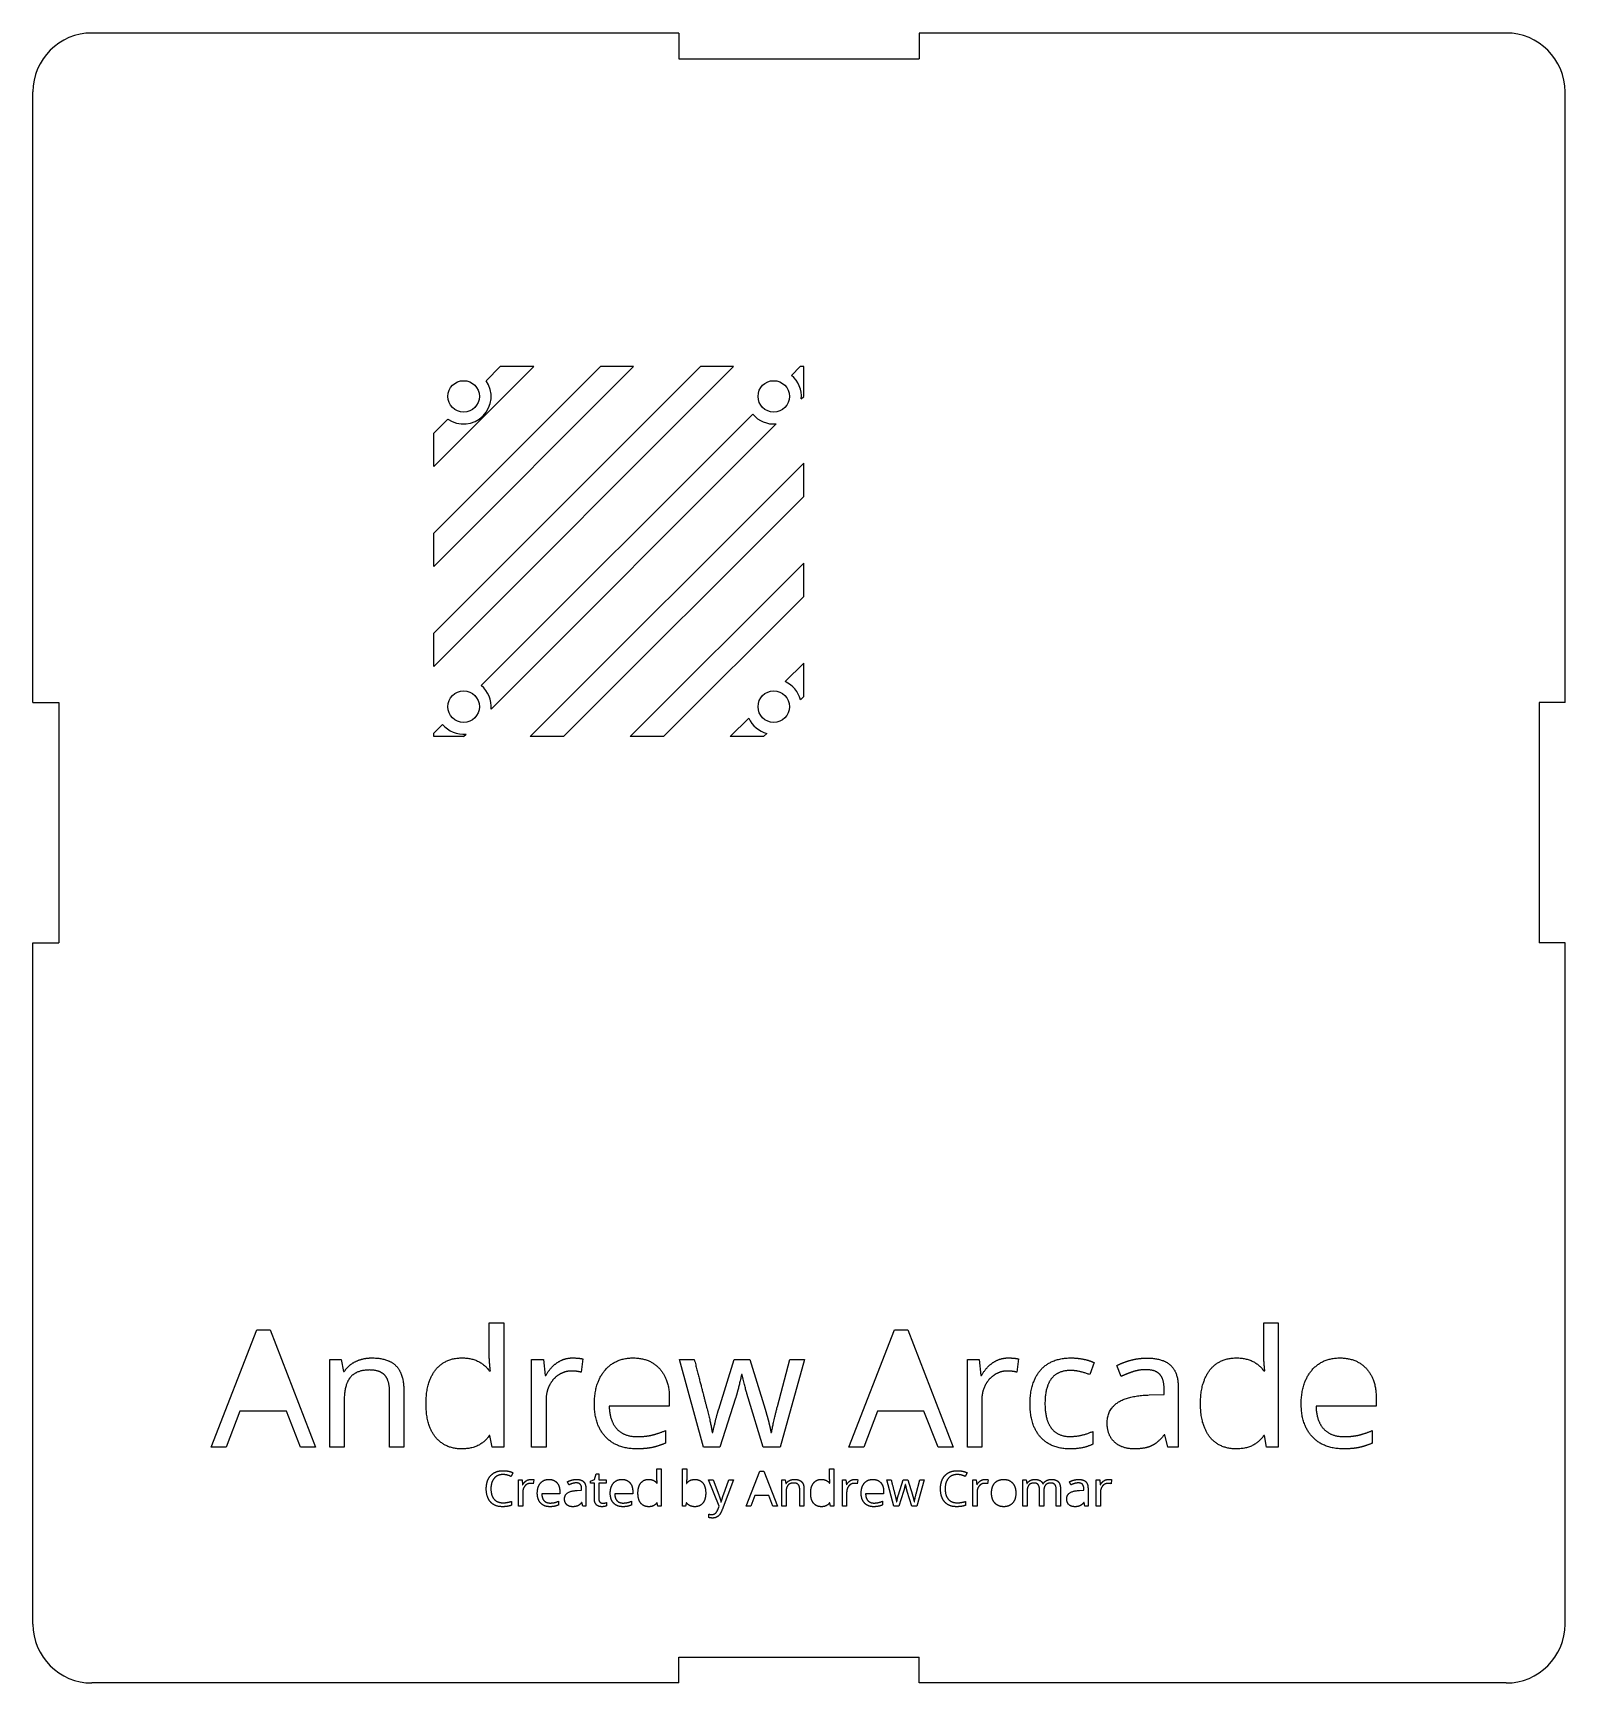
# Model space of a CAD drawing. Extents: x -3.25 to 3.25, y -3.65 to 3.35.
import ezdxf

# ---------------------------------------------------------------- set-up
doc = ezdxf.new("R2010")
doc.units = 0
doc.header["$MEASUREMENT"] = 0
doc.layers.add('VISIBLE', color=7, linetype='CONTINUOUS')

msp = doc.modelspace()

# ---------------------------------------------------------------- linework, layer by layer
at = {"layer": 'VISIBLE'}
for p, q in [((-0.51, 3.35), (-3, 3.35)), ((-0.51, 3.35), (-0.51, 3.24)), ((3, 3.35), (0.51, 3.35)), ((0.51, 3.35), (0.51, 3.24)), ((-0.51, 3.24), (0.51, 3.24)), ((-3.25, 0.51), (-3.25, 3.1)), ((3.25, 0.51), (3.25, 3.1)), ((-1.55, 1.5107), (-1.1257, 1.935)), ((-1.55, 1.0865), (-0.7015, 1.935)), ((-1.55, 1.2279), (-0.8429, 1.935)), ((-1.55, 0.6622), (-0.2772, 1.935)), ((-1.55, 0.8036), (-0.4186, 1.935)), ((-1.3272, 1.875), (-1.2672, 1.935)), ((-1.1257, 1.935), (-1.2672, 1.935)), ((-0.7015, 1.935), (-0.8429, 1.935)), ((-0.2772, 1.935), (-0.4186, 1.935)), ((0.0056, 1.935), (-0.0317, 1.8976)), ((0.02, 1.935), (0.0056, 1.935)), ((0.02, 1.8079), (0.02, 1.935)), ((0.0095, 1.7975), (0.02, 1.8079)), ((-1.55, 1.6522), (-1.49, 1.7122)), ((-0.1965, 1.7329), (-1.3479, 0.5815)), ((-1.3066, 0.4813), (-0.0963, 1.6916)), ((-1.55, 1.5107), (-1.55, 1.6522)), ((0.02, 1.5251), (-1.1401, 0.365)), ((0.02, 1.3837), (0.02, 1.5251)), ((-0.9987, 0.365), (0.02, 1.3837)), ((-1.55, 1.0865), (-1.55, 1.2279)), ((0.02, 1.1008), (-0.7158, 0.365)), ((0.02, 0.9594), (0.02, 1.1008)), ((-0.5744, 0.365), (0.02, 0.9594)), ((-1.55, 0.6622), (-1.55, 0.8036)), ((0.02, 0.6766), (-0.0583, 0.5983)), ((0.02, 0.5352), (0.02, 0.6766)), ((-3.25, 0.51), (-3.14, 0.51)), ((-3.14, 0.51), (-3.14, -0.51)), ((0.0062, 0.5214), (0.02, 0.5352)), ((3.14, 0.51), (3.14, -0.51)), ((3.25, 0.51), (3.14, 0.51)), ((-0.2133, 0.4433), (-0.2916, 0.365)), ((-1.5126, 0.4167), (-1.55, 0.3794)), ((-1.55, 0.365), (-1.55, 0.3794)), ((-1.4229, 0.365), (-1.55, 0.365)), ((-1.4229, 0.365), (-1.4125, 0.3755)), ((-0.9987, 0.365), (-1.1401, 0.365)), ((-0.5744, 0.365), (-0.7158, 0.365)), ((-0.1502, 0.365), (-0.2916, 0.365)), ((-0.1502, 0.365), (-0.1364, 0.3788)), ((-3.25, -0.51), (-3.14, -0.51)), ((-3.25, -3.4), (-3.25, -0.51)), ((3.25, -0.51), (3.14, -0.51)), ((3.25, -3.4), (3.25, -0.51)), ((-2.4939, -2.65), (-2.3003, -2.1522)), ((-2.3003, -2.1522), (-2.244, -2.1522)), ((-2.244, -2.1522), (-2.0507, -2.65)), ((-1.3139, -2.2709), (-1.3139, -2.1223)), ((-1.3139, -2.1223), (-1.2528, -2.1223)), ((-1.2528, -2.1223), (-1.2528, -2.65)), ((0.2114, -2.65), (0.405, -2.1522)), ((0.405, -2.1522), (0.4613, -2.1522)), ((0.4613, -2.1522), (0.6546, -2.65)), ((1.9721, -2.2709), (1.9721, -2.1223)), ((1.9721, -2.1223), (2.0331, -2.1223)), ((2.0331, -2.1223), (2.0331, -2.65)), ((-1.9909, -2.65), (-1.9909, -2.2777)), ((-1.9909, -2.2777), (-1.9418, -2.2777)), ((-1.9418, -2.2777), (-1.9327, -2.3285)), ((-1.1344, -2.65), (-1.1344, -2.2777)), ((-1.1344, -2.2777), (-1.0843, -2.2777)), ((-1.0843, -2.2777), (-1.0774, -2.3459)), ((-0.917, -2.275), (-0.9245, -2.3312)), ((-0.405, -2.65), (-0.5071, -2.2777)), ((-0.5071, -2.2777), (-0.4441, -2.2777)), ((-0.3407, -2.4876), (-0.2745, -2.2777)), ((-0.2745, -2.2777), (-0.2081, -2.2777)), ((-0.2081, -2.2777), (-0.1439, -2.4876)), ((-0.0914, -2.4764), (-0.0392, -2.2777)), ((0.0232, -2.2777), (-0.0802, -2.65)), ((-0.0392, -2.2777), (0.0232, -2.2777)), ((0.7144, -2.65), (0.7144, -2.2777)), ((0.7144, -2.2777), (0.7645, -2.2777)), ((0.7645, -2.2777), (0.7713, -2.3459)), ((0.9317, -2.275), (0.9242, -2.3312)), ((1.2524, -2.291), (1.2339, -2.3417)), ((1.3671, -2.3492), (1.3485, -2.3034)), ((-1.9327, -2.3285), (-1.9292, -2.3285)), ((-1.3139, -2.3258), (-1.3094, -2.3258)), ((-1.0774, -2.3459), (-1.0747, -2.3459)), ((-0.2413, -2.3417), (-0.244, -2.3417)), ((0.7713, -2.3459), (0.774, -2.3459)), ((1.9721, -2.3258), (1.9765, -2.3258)), ((-1.7374, -2.65), (-1.7374, -2.4119)), ((-1.6769, -2.4076), (-1.6769, -2.65)), ((-0.5502, -2.4387), (-0.5502, -2.4757)), ((-0.269, -2.4411), (-0.3359, -2.65)), ((-0.1517, -2.65), (-0.2155, -2.4405)), ((1.4862, -2.4279), (1.5492, -2.4255)), ((1.5492, -2.4255), (1.5492, -2.4035)), ((1.6089, -2.3963), (1.6089, -2.65)), ((2.4488, -2.4387), (2.4488, -2.4757)), ((-2.3718, -2.4964), (-2.4308, -2.65)), ((-2.1751, -2.4964), (-2.3718, -2.4964)), ((-2.1154, -2.65), (-2.1751, -2.4964)), ((-1.93, -2.4571), (-1.93, -2.65)), ((-1.0734, -2.4513), (-1.0734, -2.65)), ((-0.5502, -2.4757), (-0.8052, -2.4757)), ((0.3335, -2.4964), (0.2745, -2.65)), ((0.5302, -2.4964), (0.3335, -2.4964)), ((0.5899, -2.65), (0.5302, -2.4964)), ((0.7753, -2.4513), (0.7753, -2.65)), ((2.4488, -2.4757), (2.1938, -2.4757)), ((-0.5671, -2.5791), (-0.5671, -2.6327)), ((-0.3684, -2.5876), (-0.3657, -2.5876)), ((-0.3657, -2.5876), (-0.3609, -2.5666)), ((-0.1192, -2.587), (-0.1162, -2.587)), ((1.2464, -2.5825), (1.2464, -2.6368)), ((2.4319, -2.5791), (2.4319, -2.6327)), ((-2.4308, -2.65), (-2.4939, -2.65)), ((-2.0507, -2.65), (-2.1154, -2.65)), ((-1.93, -2.65), (-1.9909, -2.65)), ((-1.6769, -2.65), (-1.7374, -2.65)), ((-1.3111, -2.6002), (-1.3139, -2.6002)), ((-1.3019, -2.65), (-1.3111, -2.6002)), ((-1.2528, -2.65), (-1.3019, -2.65)), ((-1.0734, -2.65), (-1.1344, -2.65)), ((-0.3359, -2.65), (-0.405, -2.65)), ((-0.0802, -2.65), (-0.1517, -2.65)), ((0.2745, -2.65), (0.2114, -2.65)), ((0.6546, -2.65), (0.5899, -2.65)), ((0.7753, -2.65), (0.7144, -2.65)), ((1.5526, -2.597), (1.5499, -2.597)), ((1.5645, -2.65), (1.5526, -2.597)), ((1.6089, -2.65), (1.5645, -2.65)), ((1.9748, -2.6002), (1.9721, -2.6002)), ((1.984, -2.65), (1.9748, -2.6002)), ((2.0331, -2.65), (1.984, -2.65)), ((-1.2143, -2.7579), (-1.2218, -2.7738)), ((-1.1902, -2.9), (-1.1902, -2.7883)), ((-1.1902, -2.7883), (-1.1751, -2.7883)), ((-1.1751, -2.7883), (-1.1731, -2.8088)), ((-1.125, -2.7875), (-1.1272, -2.8044)), ((-0.9769, -2.8098), (-0.9825, -2.796)), ((-0.8841, -2.7938), (-0.8681, -2.7865)), ((-0.8841, -2.8025), (-0.8841, -2.7938)), ((-0.8681, -2.7865), (-0.8608, -2.7627)), ((-0.8608, -2.7627), (-0.8499, -2.7627)), ((-0.8499, -2.7627), (-0.8499, -2.7883)), ((-0.8499, -2.7883), (-0.8176, -2.7883)), ((-0.8176, -2.7883), (-0.8176, -2.8025)), ((-0.6027, -2.7863), (-0.6027, -2.7417)), ((-0.6027, -2.7417), (-0.5844, -2.7417)), ((-0.5844, -2.7417), (-0.5844, -2.9)), ((-0.4948, -2.9), (-0.4948, -2.7417)), ((-0.4948, -2.7417), (-0.4765, -2.7417)), ((-0.4765, -2.7417), (-0.4765, -2.7802)), ((-0.3841, -2.7883), (-0.3645, -2.7883)), ((-0.3391, -2.9004), (-0.3841, -2.7883)), ((-0.3645, -2.7883), (-0.3403, -2.8519)), ((-0.2781, -2.7883), (-0.3262, -2.9155)), ((-0.3205, -2.8517), (-0.2978, -2.7883)), ((-0.2978, -2.7883), (-0.2781, -2.7883)), ((-0.2239, -2.9), (-0.1659, -2.7507)), ((-0.1659, -2.7507), (-0.149, -2.7507)), ((-0.149, -2.7507), (-0.091, -2.9)), ((-0.073, -2.9), (-0.073, -2.7883)), ((-0.073, -2.7883), (-0.0583, -2.7883)), ((-0.0583, -2.7883), (-0.0556, -2.8035)), ((0.1301, -2.7863), (0.1301, -2.7417)), ((0.1301, -2.7417), (0.1484, -2.7417)), ((0.1484, -2.7417), (0.1484, -2.9)), ((0.1839, -2.9), (0.1839, -2.7883)), ((0.1839, -2.7883), (0.199, -2.7883)), ((0.199, -2.7883), (0.201, -2.8088)), ((0.2491, -2.7875), (0.2469, -2.8044)), ((0.4027, -2.9), (0.3721, -2.7883)), ((0.3721, -2.7883), (0.391, -2.7883)), ((0.422, -2.8513), (0.4419, -2.7883)), ((0.4419, -2.7883), (0.4618, -2.7883)), ((0.4618, -2.7883), (0.4811, -2.8513)), ((0.4968, -2.8479), (0.5125, -2.7883)), ((0.5312, -2.7883), (0.5002, -2.9)), ((0.5125, -2.7883), (0.5312, -2.7883)), ((0.7129, -2.7579), (0.7054, -2.7738)), ((0.737, -2.9), (0.737, -2.7883)), ((0.737, -2.7883), (0.7521, -2.7883)), ((0.7521, -2.7883), (0.7541, -2.8088)), ((0.8022, -2.7875), (0.8, -2.8044)), ((0.9491, -2.9), (0.9491, -2.7883)), ((0.9491, -2.7883), (0.9639, -2.7883)), ((0.9639, -2.7883), (0.9666, -2.8035)), ((1.1537, -2.8098), (1.1481, -2.796)), ((1.2608, -2.9), (1.2608, -2.7883)), ((1.2608, -2.7883), (1.2758, -2.7883)), ((1.2758, -2.7883), (1.2779, -2.8088)), ((1.326, -2.7875), (1.3238, -2.8044)), ((-1.1731, -2.8088), (-1.1723, -2.8088)), ((-1.1719, -2.8404), (-1.1719, -2.9)), ((-1.0149, -2.8477), (-1.0914, -2.8477)), ((-1.0149, -2.8366), (-1.0149, -2.8477)), ((-0.9411, -2.8334), (-0.9222, -2.8326)), ((-0.9222, -2.8326), (-0.9222, -2.826)), ((-0.9043, -2.8239), (-0.9043, -2.9)), ((-0.8683, -2.8025), (-0.8841, -2.8025)), ((-0.8683, -2.8675), (-0.8683, -2.8025)), ((-0.8176, -2.8025), (-0.8499, -2.8025)), ((-0.8499, -2.8025), (-0.8499, -2.867)), ((-0.7054, -2.8477), (-0.7819, -2.8477)), ((-0.7054, -2.8366), (-0.7054, -2.8477)), ((-0.6027, -2.8027), (-0.6014, -2.8027)), ((-0.4775, -2.8032), (-0.4765, -2.8032)), ((-0.1873, -2.8539), (-0.205, -2.9)), ((-0.1283, -2.8539), (-0.1873, -2.8539)), ((-0.1104, -2.9), (-0.1283, -2.8539)), ((-0.0556, -2.8035), (-0.0545, -2.8035)), ((-0.0548, -2.8421), (-0.0548, -2.9)), ((0.003, -2.9), (0.003, -2.8286)), ((0.0212, -2.8273), (0.0212, -2.9)), ((0.1301, -2.8027), (0.1314, -2.8027)), ((0.201, -2.8088), (0.2018, -2.8088)), ((0.2022, -2.8404), (0.2022, -2.9)), ((0.3592, -2.8477), (0.2827, -2.8477)), ((0.3592, -2.8366), (0.3592, -2.8477)), ((0.4435, -2.8373), (0.4235, -2.9)), ((0.4519, -2.8075), (0.451, -2.8075)), ((0.4787, -2.9), (0.4596, -2.8371)), ((0.7541, -2.8088), (0.7549, -2.8088)), ((0.7553, -2.8404), (0.7553, -2.9)), ((0.9666, -2.8035), (0.9676, -2.8035)), ((0.9674, -2.8421), (0.9674, -2.9)), ((1.0201, -2.9), (1.0201, -2.8281)), ((1.0348, -2.805), (1.0358, -2.805)), ((1.0383, -2.8383), (1.0383, -2.9)), ((1.0912, -2.9), (1.0912, -2.8281)), ((1.1093, -2.8273), (1.1093, -2.9)), ((1.1894, -2.8334), (1.2083, -2.8326)), ((1.2083, -2.8326), (1.2083, -2.826)), ((1.2262, -2.8239), (1.2262, -2.9)), ((1.2779, -2.8088), (1.2787, -2.8088)), ((1.2791, -2.8404), (1.2791, -2.9)), ((-1.2201, -2.8798), (-1.2201, -2.896)), ((-1.1719, -2.9), (-1.1902, -2.9)), ((-1.02, -2.8787), (-1.02, -2.8948)), ((-0.9212, -2.8841), (-0.922, -2.8841)), ((-0.9176, -2.9), (-0.9212, -2.8841)), ((-0.9043, -2.9), (-0.9176, -2.9)), ((-0.8168, -2.8847), (-0.8168, -2.8988)), ((-0.7104, -2.8787), (-0.7104, -2.8948)), ((-0.6019, -2.8851), (-0.6027, -2.8851)), ((-0.5992, -2.9), (-0.6019, -2.8851)), ((-0.5844, -2.9), (-0.5992, -2.9)), ((-0.4816, -2.9), (-0.4948, -2.9)), ((-0.4765, -2.8859), (-0.4779, -2.8859)), ((-0.3819, -2.9483), (-0.3819, -2.9338)), ((-0.3449, -2.9153), (-0.3391, -2.9004)), ((-0.331, -2.8823), (-0.3301, -2.8823)), ((-0.205, -2.9), (-0.2239, -2.9)), ((-0.091, -2.9), (-0.1104, -2.9)), ((-0.0548, -2.9), (-0.073, -2.9)), ((0.0212, -2.9), (0.003, -2.9)), ((0.1309, -2.8851), (0.1301, -2.8851)), ((0.1337, -2.9), (0.1309, -2.8851)), ((0.1484, -2.9), (0.1337, -2.9)), ((0.2022, -2.9), (0.1839, -2.9)), ((0.3541, -2.8787), (0.3541, -2.8948)), ((0.4235, -2.9), (0.4027, -2.9)), ((0.4137, -2.8813), (0.4145, -2.8813)), ((0.4145, -2.8813), (0.416, -2.875)), ((0.5002, -2.9), (0.4787, -2.9)), ((0.4885, -2.8811), (0.4894, -2.8811)), ((0.7071, -2.8798), (0.7071, -2.896)), ((0.7553, -2.9), (0.737, -2.9)), ((0.9674, -2.9), (0.9491, -2.9)), ((1.0383, -2.9), (1.0201, -2.9)), ((1.1093, -2.9), (1.0912, -2.9)), ((1.2093, -2.8841), (1.2085, -2.8841)), ((1.2129, -2.9), (1.2093, -2.8841)), ((1.2262, -2.9), (1.2129, -2.9)), ((1.2791, -2.9), (1.2608, -2.9)), ((-0.51, -3.65), (-0.51, -3.54)), ((-0.51, -3.54), (0.51, -3.54)), ((0.51, -3.65), (0.51, -3.54)), ((-0.51, -3.65), (-3, -3.65)), ((3, -3.65), (0.51, -3.65))]:
    msp.add_line(p, q, dxfattribs=at)
for centre in [(-1.4231, 1.8081), (-0.1069, 1.8081), (-1.4231, 0.4919), (-0.1069, 0.4919)]:
    msp.add_circle(centre, 0.0669, dxfattribs=at)
for centre, radius, start, end in [((-3, 3.1), 0.25, 90, 180), ((3, 3.1), 0.25, 0, 90), ((-0.1069, 1.8081), 0.1169, 354.79408, 49.98358), ((-1.4231, 1.8081), 0.1169, 235.09494, 34.90506), ((-0.1069, 1.8081), 0.1169, 220.01642, 275.20592), ((-1.4231, 0.4919), 0.1169, 354.79408, 49.98358), ((-0.1069, 0.4919), 0.1169, 14.58898, 65.4274), ((-0.1069, 0.4919), 0.1169, 204.5726, 255.41102), ((-1.4231, 0.4919), 0.1169, 220.01642, 275.20592), ((-3, -3.4), 0.25, 180, 270), ((3, -3.4), 0.25, 270, 0)]:
    msp.add_arc(centre, radius, start, end, dxfattribs=at)
for points in [[(-1.9292, -2.3285), (-1.9119, -2.301), (-1.8808, -2.286)], [(-1.8808, -2.286), (-1.8496, -2.2709), (-1.8119, -2.2709)], [(-1.8119, -2.2709), (-1.7434, -2.2709), (-1.7102, -2.3041)], [(-1.7102, -2.3041), (-1.6769, -2.3374), (-1.6769, -2.4076)], [(-1.5422, -2.3221), (-1.502, -2.2709), (-1.4291, -2.2709)], [(-1.4291, -2.2709), (-1.3542, -2.2709), (-1.3139, -2.3258)], [(-1.3122, -2.2985), (-1.3139, -2.278), (-1.3139, -2.2709)], [(-1.3094, -2.3258), (-1.3105, -2.3191), (-1.3122, -2.2985)], [(-1.0747, -2.3459), (-1.0533, -2.3089), (-1.0242, -2.2899)], [(-1.0242, -2.2899), (-0.9951, -2.2709), (-0.9608, -2.2709)], [(-0.9608, -2.2709), (-0.936, -2.2709), (-0.917, -2.275)], [(-0.8238, -2.3239), (-0.7794, -2.2709), (-0.7037, -2.2709)], [(-0.7037, -2.2709), (-0.6335, -2.2709), (-0.5919, -2.3162)], [(-0.4441, -2.2777), (-0.4088, -2.415), (-0.3903, -2.4865)], [(0.774, -2.3459), (0.7954, -2.3089), (0.8245, -2.2899)], [(0.8245, -2.2899), (0.8537, -2.2709), (0.888, -2.2709)], [(0.888, -2.2709), (0.9127, -2.2709), (0.9317, -2.275)], [(1.0258, -2.3216), (1.0711, -2.2709), (1.1548, -2.2709)], [(1.1548, -2.2709), (1.1819, -2.2709), (1.2086, -2.2765)], [(1.2086, -2.2765), (1.2352, -2.2821), (1.2524, -2.291)], [(1.3485, -2.3034), (1.3766, -2.2886), (1.4098, -2.28)], [(1.4098, -2.28), (1.4431, -2.2715), (1.4756, -2.2715)], [(1.4756, -2.2715), (1.5431, -2.2715), (1.576, -2.3014)], [(1.576, -2.3014), (1.6089, -2.3312), (1.6089, -2.3963)], [(1.7437, -2.3221), (1.7839, -2.2709), (1.8568, -2.2709)], [(1.8568, -2.2709), (1.9317, -2.2709), (1.9721, -2.3258)], [(1.9737, -2.2985), (1.9721, -2.278), (1.9721, -2.2709)], [(1.9765, -2.3258), (1.9754, -2.3191), (1.9737, -2.2985)], [(2.1752, -2.3239), (2.2197, -2.2709), (2.2953, -2.2709)], [(2.2953, -2.2709), (2.3655, -2.2709), (2.4072, -2.3162)], [(-1.904, -2.3538), (-1.93, -2.3855), (-1.93, -2.4571)], [(-1.8207, -2.3221), (-1.8781, -2.3221), (-1.904, -2.3538)], [(-1.7575, -2.3443), (-1.7777, -2.3221), (-1.8207, -2.3221)], [(-1.7374, -2.4119), (-1.7374, -2.3665), (-1.7575, -2.3443)], [(-1.5824, -2.4646), (-1.5824, -2.3733), (-1.5422, -2.3221)], [(-1.0196, -2.3428), (-1.0449, -2.3591), (-1.0591, -2.3877)], [(-0.9649, -2.3265), (-0.9944, -2.3265), (-1.0196, -2.3428)], [(-0.9245, -2.3312), (-0.9451, -2.3265), (-0.9649, -2.3265)], [(-0.8682, -2.4665), (-0.8682, -2.377), (-0.8238, -2.3239)], [(-0.5919, -2.3162), (-0.5502, -2.3615), (-0.5502, -2.4387)], [(-0.244, -2.3417), (-0.2582, -2.4079), (-0.269, -2.4411)], [(-0.2155, -2.4405), (-0.2243, -2.4143), (-0.2413, -2.3417)], [(0.8291, -2.3428), (0.8039, -2.3591), (0.7896, -2.3877)], [(0.8838, -2.3265), (0.8543, -2.3265), (0.8291, -2.3428)], [(0.9242, -2.3312), (0.9036, -2.3265), (0.8838, -2.3265)], [(0.9805, -2.4659), (0.9805, -2.3723), (1.0258, -2.3216)], [(1.0704, -2.3596), (1.0436, -2.395), (1.0436, -2.4652)], [(1.1535, -2.3242), (1.0972, -2.3242), (1.0704, -2.3596)], [(1.2339, -2.3417), (1.1867, -2.3242), (1.1535, -2.3242)], [(1.4164, -2.3296), (1.3901, -2.3384), (1.3671, -2.3492)], [(1.4723, -2.3208), (1.4428, -2.3208), (1.4164, -2.3296)], [(1.5309, -2.3409), (1.5125, -2.3208), (1.4723, -2.3208)], [(1.5492, -2.4035), (1.5492, -2.361), (1.5309, -2.3409)], [(1.7035, -2.4646), (1.7035, -2.3733), (1.7437, -2.3221)], [(2.1308, -2.4665), (2.1308, -2.377), (2.1752, -2.3239)], [(2.4072, -2.3162), (2.4488, -2.3615), (2.4488, -2.4387)], [(-1.0591, -2.3877), (-1.0734, -2.4164), (-1.0734, -2.4513)], [(0.7896, -2.3877), (0.7753, -2.4164), (0.7753, -2.4513)], [(1.3075, -2.5466), (1.3075, -2.4333), (1.4862, -2.4279)], [(-1.5424, -2.6066), (-1.5824, -2.5564), (-1.5824, -2.4646)], [(-0.8206, -2.6061), (-0.8682, -2.5554), (-0.8682, -2.4665)], [(-0.8052, -2.4757), (-0.8034, -2.5391), (-0.7729, -2.572)], [(-0.3903, -2.4865), (-0.3718, -2.5581), (-0.3684, -2.5876)], [(-0.3609, -2.5666), (-0.3504, -2.5181), (-0.3407, -2.4876)], [(-0.1439, -2.4876), (-0.1406, -2.4994), (-0.1367, -2.5128)], [(-0.1367, -2.5128), (-0.1328, -2.5262), (-0.1294, -2.5393)], [(-0.1162, -2.587), (-0.1131, -2.5611), (-0.0914, -2.4764)], [(1.0253, -2.6075), (0.9805, -2.5581), (0.9805, -2.4659)], [(1.0436, -2.4652), (1.0436, -2.5327), (1.0704, -2.5685)], [(1.7435, -2.6066), (1.7035, -2.5564), (1.7035, -2.4646)], [(2.1784, -2.6061), (2.1308, -2.5554), (2.1308, -2.4665)], [(2.1938, -2.4757), (2.1956, -2.5391), (2.2261, -2.572)], [(-0.7729, -2.572), (-0.7424, -2.6049), (-0.6865, -2.6049)], [(-0.6298, -2.5996), (-0.603, -2.5943), (-0.5671, -2.5791)], [(-0.1294, -2.5393), (-0.126, -2.5523), (-0.1233, -2.5647)], [(-0.1233, -2.5647), (-0.1206, -2.5771), (-0.1192, -2.587)], [(1.0704, -2.5685), (1.0972, -2.6042), (1.1498, -2.6042)], [(1.1498, -2.6042), (1.1989, -2.6042), (1.2464, -2.5825)], [(1.3387, -2.628), (1.3075, -2.5991), (1.3075, -2.5466)], [(2.2261, -2.572), (2.2567, -2.6049), (2.3126, -2.6049)], [(2.3692, -2.5996), (2.396, -2.5943), (2.4319, -2.5791)], [(-1.4299, -2.6568), (-1.5023, -2.6568), (-1.5424, -2.6066)], [(-1.3139, -2.6002), (-1.3528, -2.6568), (-1.4299, -2.6568)], [(-0.6892, -2.6568), (-0.7729, -2.6568), (-0.8206, -2.6061)], [(-0.6251, -2.6514), (-0.6522, -2.6568), (-0.6892, -2.6568)], [(-0.6865, -2.6049), (-0.6566, -2.6049), (-0.6298, -2.5996)], [(-0.5671, -2.6327), (-0.5979, -2.6459), (-0.6251, -2.6514)], [(1.1504, -2.6568), (1.07, -2.6568), (1.0253, -2.6075)], [(1.2464, -2.6368), (1.2077, -2.6568), (1.1504, -2.6568)], [(1.4248, -2.6568), (1.3698, -2.6568), (1.3387, -2.628)], [(1.4945, -2.6444), (1.4669, -2.6568), (1.4248, -2.6568)], [(1.5499, -2.597), (1.5221, -2.632), (1.4945, -2.6444)], [(1.8561, -2.6568), (1.7836, -2.6568), (1.7435, -2.6066)], [(1.9721, -2.6002), (1.9331, -2.6568), (1.8561, -2.6568)], [(2.3098, -2.6568), (2.2261, -2.6568), (2.1784, -2.6061)], [(2.374, -2.6514), (2.3468, -2.6568), (2.3098, -2.6568)], [(2.3126, -2.6049), (2.3424, -2.6049), (2.3692, -2.5996)], [(2.4319, -2.6327), (2.4011, -2.6459), (2.374, -2.6514)], [(-1.3268, -2.8254), (-1.3268, -2.8024), (-1.3183, -2.7852)], [(-1.3183, -2.7852), (-1.3098, -2.7679), (-1.2936, -2.7585)], [(-1.2933, -2.7817), (-1.3071, -2.7978), (-1.3071, -2.8257)], [(-1.2936, -2.7585), (-1.2774, -2.7492), (-1.2554, -2.7492)], [(-1.2556, -2.7656), (-1.2796, -2.7656), (-1.2933, -2.7817)], [(-1.2218, -2.7738), (-1.2396, -2.7656), (-1.2556, -2.7656)], [(-1.2554, -2.7492), (-1.2318, -2.7492), (-1.2143, -2.7579)], [(-1.1723, -2.8088), (-1.1659, -2.7977), (-1.1571, -2.792)], [(-1.1571, -2.792), (-1.1484, -2.7863), (-1.1381, -2.7863)], [(-1.1381, -2.7863), (-1.1307, -2.7863), (-1.125, -2.7875)], [(-1.097, -2.8022), (-1.0837, -2.7863), (-1.061, -2.7863)], [(-1.061, -2.7863), (-1.0399, -2.7863), (-1.0274, -2.7999)], [(-1.0274, -2.7999), (-1.0149, -2.8134), (-1.0149, -2.8366)], [(-0.9825, -2.796), (-0.974, -2.7916), (-0.964, -2.789)], [(-0.964, -2.789), (-0.9541, -2.7865), (-0.9443, -2.7865)], [(-0.9443, -2.7865), (-0.9241, -2.7865), (-0.9142, -2.7954)], [(-0.9142, -2.7954), (-0.9043, -2.8044), (-0.9043, -2.8239)], [(-0.7875, -2.8022), (-0.7741, -2.7863), (-0.7514, -2.7863)], [(-0.7514, -2.7863), (-0.7304, -2.7863), (-0.7179, -2.7999)], [(-0.7179, -2.7999), (-0.7054, -2.8134), (-0.7054, -2.8366)], [(-0.6712, -2.8016), (-0.6592, -2.7863), (-0.6373, -2.7863)], [(-0.6373, -2.7863), (-0.6148, -2.7863), (-0.6027, -2.8027)], [(-0.6022, -2.7946), (-0.6027, -2.7884), (-0.6027, -2.7863)], [(-0.6014, -2.8027), (-0.6017, -2.8007), (-0.6022, -2.7946)], [(-0.4765, -2.7802), (-0.4765, -2.7917), (-0.4775, -2.8032)], [(-0.4765, -2.8032), (-0.4652, -2.7865), (-0.4419, -2.7865)], [(-0.4419, -2.7865), (-0.4198, -2.7865), (-0.4078, -2.8017)], [(-0.0545, -2.8035), (-0.0493, -2.7953), (-0.04, -2.7908)], [(-0.04, -2.7908), (-0.0306, -2.7863), (-0.0193, -2.7863)], [(-0.0193, -2.7863), (0.0012, -2.7863), (0.0112, -2.7962)], [(0.0112, -2.7962), (0.0212, -2.8062), (0.0212, -2.8273)], [(0.0616, -2.8016), (0.0736, -2.7863), (0.0955, -2.7863)], [(0.0955, -2.7863), (0.118, -2.7863), (0.1301, -2.8027)], [(0.1306, -2.7946), (0.1301, -2.7884), (0.1301, -2.7863)], [(0.1314, -2.8027), (0.1311, -2.8007), (0.1306, -2.7946)], [(0.2018, -2.8088), (0.2082, -2.7977), (0.217, -2.792)], [(0.217, -2.792), (0.2257, -2.7863), (0.236, -2.7863)], [(0.236, -2.7863), (0.2434, -2.7863), (0.2491, -2.7875)], [(0.2771, -2.8022), (0.2904, -2.7863), (0.3131, -2.7863)], [(0.3131, -2.7863), (0.3342, -2.7863), (0.3467, -2.7999)], [(0.3467, -2.7999), (0.3592, -2.8134), (0.3592, -2.8366)], [(0.391, -2.7883), (0.4016, -2.8295), (0.4071, -2.851)], [(0.6004, -2.8254), (0.6004, -2.8024), (0.6089, -2.7852)], [(0.6089, -2.7852), (0.6174, -2.7679), (0.6336, -2.7585)], [(0.6339, -2.7817), (0.6201, -2.7978), (0.6201, -2.8257)], [(0.6336, -2.7585), (0.6498, -2.7492), (0.6718, -2.7492)], [(0.6716, -2.7656), (0.6476, -2.7656), (0.6339, -2.7817)], [(0.7054, -2.7738), (0.6876, -2.7656), (0.6716, -2.7656)], [(0.6718, -2.7492), (0.6954, -2.7492), (0.7129, -2.7579)], [(0.7549, -2.8088), (0.7613, -2.7977), (0.7701, -2.792)], [(0.7701, -2.792), (0.7788, -2.7863), (0.7891, -2.7863)], [(0.7891, -2.7863), (0.7965, -2.7863), (0.8022, -2.7875)], [(0.8305, -2.8015), (0.8441, -2.7863), (0.8688, -2.7863)], [(0.8688, -2.7863), (0.8924, -2.7863), (0.9062, -2.8018)], [(0.9676, -2.8035), (0.9724, -2.7954), (0.9811, -2.7908)], [(0.9811, -2.7908), (0.9898, -2.7863), (1.0006, -2.7863)], [(1.0006, -2.7863), (1.0268, -2.7863), (1.0348, -2.805)], [(1.0358, -2.805), (1.0412, -2.796), (1.0505, -2.7911)], [(1.0505, -2.7911), (1.0598, -2.7863), (1.0716, -2.7863)], [(1.0716, -2.7863), (1.0905, -2.7863), (1.0999, -2.796)], [(1.0999, -2.796), (1.1093, -2.8058), (1.1093, -2.8273)], [(1.1481, -2.796), (1.1565, -2.7916), (1.1665, -2.789)], [(1.1665, -2.789), (1.1765, -2.7865), (1.1862, -2.7865)], [(1.1862, -2.7865), (1.2065, -2.7865), (1.2163, -2.7954)], [(1.2163, -2.7954), (1.2262, -2.8044), (1.2262, -2.8239)], [(1.2787, -2.8088), (1.2851, -2.7977), (1.2939, -2.792)], [(1.2939, -2.792), (1.3026, -2.7863), (1.3129, -2.7863)], [(1.3129, -2.7863), (1.3203, -2.7863), (1.326, -2.7875)], [(-1.309, -2.882), (-1.3268, -2.862), (-1.3268, -2.8254)], [(-1.3071, -2.8257), (-1.3071, -2.8544), (-1.2937, -2.87)], [(-1.1676, -2.8213), (-1.1719, -2.8299), (-1.1719, -2.8404)], [(-1.1557, -2.8078), (-1.1633, -2.8127), (-1.1676, -2.8213)], [(-1.1393, -2.803), (-1.1482, -2.803), (-1.1557, -2.8078)], [(-1.1272, -2.8044), (-1.1334, -2.803), (-1.1393, -2.803)], [(-1.1103, -2.845), (-1.1103, -2.8181), (-1.097, -2.8022)], [(-1.096, -2.8868), (-1.1103, -2.8716), (-1.1103, -2.845)], [(-1.0914, -2.8477), (-1.0909, -2.8667), (-1.0817, -2.8766)], [(-0.9948, -2.869), (-0.9948, -2.835), (-0.9411, -2.8334)], [(-0.9854, -2.8934), (-0.9948, -2.8847), (-0.9948, -2.869)], [(-0.9621, -2.8039), (-0.97, -2.8065), (-0.9769, -2.8098)], [(-0.9453, -2.8012), (-0.9542, -2.8012), (-0.9621, -2.8039)], [(-0.9277, -2.8073), (-0.9332, -2.8012), (-0.9453, -2.8012)], [(-0.9222, -2.826), (-0.9222, -2.8133), (-0.9277, -2.8073)], [(-0.8355, -2.9021), (-0.8683, -2.9021), (-0.8683, -2.8675)], [(-0.8499, -2.867), (-0.8499, -2.8767), (-0.8453, -2.8819)], [(-0.8008, -2.845), (-0.8008, -2.8181), (-0.7875, -2.8022)], [(-0.7865, -2.8868), (-0.8008, -2.8716), (-0.8008, -2.845)], [(-0.7819, -2.8477), (-0.7813, -2.8667), (-0.7722, -2.8766)], [(-0.6833, -2.8444), (-0.6833, -2.817), (-0.6712, -2.8016)], [(-0.6713, -2.887), (-0.6833, -2.8719), (-0.6833, -2.8444)], [(-0.3958, -2.8441), (-0.3958, -2.8718), (-0.408, -2.8869)], [(-0.4078, -2.8017), (-0.3958, -2.8169), (-0.3958, -2.8441)], [(-0.3403, -2.8519), (-0.3327, -2.8726), (-0.331, -2.8823)], [(-0.3301, -2.8823), (-0.3292, -2.8785), (-0.326, -2.8682)], [(-0.326, -2.8682), (-0.3227, -2.8579), (-0.3205, -2.8517)], [(-0.047, -2.8111), (-0.0548, -2.8206), (-0.0548, -2.8421)], [(-0.022, -2.8016), (-0.0392, -2.8016), (-0.047, -2.8111)], [(-0.003, -2.8083), (-0.0091, -2.8016), (-0.022, -2.8016)], [(0.003, -2.8286), (0.003, -2.8149), (-0.003, -2.8083)], [(0.0495, -2.8444), (0.0495, -2.817), (0.0616, -2.8016)], [(0.0615, -2.887), (0.0495, -2.8719), (0.0495, -2.8444)], [(0.2065, -2.8213), (0.2022, -2.8299), (0.2022, -2.8404)], [(0.2183, -2.8078), (0.2108, -2.8127), (0.2065, -2.8213)], [(0.2348, -2.803), (0.2259, -2.803), (0.2183, -2.8078)], [(0.2469, -2.8044), (0.2407, -2.803), (0.2348, -2.803)], [(0.2638, -2.845), (0.2638, -2.8181), (0.2771, -2.8022)], [(0.2781, -2.8868), (0.2638, -2.8716), (0.2638, -2.845)], [(0.2827, -2.8477), (0.2832, -2.8667), (0.2924, -2.8766)], [(0.4071, -2.851), (0.4127, -2.8724), (0.4137, -2.8813)], [(0.416, -2.875), (0.4191, -2.8604), (0.422, -2.8513)], [(0.451, -2.8075), (0.4468, -2.8274), (0.4435, -2.8373)], [(0.4596, -2.8371), (0.4569, -2.8293), (0.4519, -2.8075)], [(0.4811, -2.8513), (0.4821, -2.8548), (0.4832, -2.8588)], [(0.4832, -2.8588), (0.4844, -2.8629), (0.4854, -2.8668)], [(0.4854, -2.8668), (0.4864, -2.8707), (0.4872, -2.8744)], [(0.4894, -2.8811), (0.4903, -2.8733), (0.4968, -2.8479)], [(0.6181, -2.882), (0.6004, -2.862), (0.6004, -2.8254)], [(0.6201, -2.8257), (0.6201, -2.8544), (0.6334, -2.87)], [(0.7596, -2.8213), (0.7553, -2.8299), (0.7553, -2.8404)], [(0.7714, -2.8078), (0.7639, -2.8127), (0.7596, -2.8213)], [(0.7879, -2.803), (0.779, -2.803), (0.7714, -2.8078)], [(0.8, -2.8044), (0.7938, -2.803), (0.7879, -2.803)], [(0.8169, -2.8439), (0.8169, -2.8167), (0.8305, -2.8015)], [(0.8232, -2.8747), (0.8169, -2.8615), (0.8169, -2.8439)], [(0.9062, -2.8018), (0.9201, -2.8173), (0.9201, -2.8439)], [(0.9201, -2.8439), (0.9201, -2.8713), (0.9063, -2.8867)], [(0.9746, -2.8111), (0.9674, -2.8205), (0.9674, -2.8421)], [(0.9972, -2.8016), (0.9818, -2.8016), (0.9746, -2.8111)], [(1.0146, -2.8082), (1.009, -2.8016), (0.9972, -2.8016)], [(1.0201, -2.8281), (1.0201, -2.8148), (1.0146, -2.8082)], [(1.0456, -2.8107), (1.0383, -2.8197), (1.0383, -2.8383)], [(1.0686, -2.8016), (1.053, -2.8016), (1.0456, -2.8107)], [(1.0912, -2.8281), (1.0912, -2.8016), (1.0686, -2.8016)], [(1.1358, -2.869), (1.1358, -2.835), (1.1894, -2.8334)], [(1.1451, -2.8934), (1.1358, -2.8847), (1.1358, -2.869)], [(1.1685, -2.8039), (1.1606, -2.8065), (1.1537, -2.8098)], [(1.1852, -2.8012), (1.1764, -2.8012), (1.1685, -2.8039)], [(1.2028, -2.8073), (1.1973, -2.8012), (1.1852, -2.8012)], [(1.2083, -2.826), (1.2083, -2.8133), (1.2028, -2.8073)], [(1.2834, -2.8213), (1.2791, -2.8299), (1.2791, -2.8404)], [(1.2952, -2.8078), (1.2877, -2.8127), (1.2834, -2.8213)], [(1.3117, -2.803), (1.3028, -2.803), (1.2952, -2.8078)], [(1.3238, -2.8044), (1.3176, -2.803), (1.3117, -2.803)], [(-1.2584, -2.9021), (-1.2913, -2.9021), (-1.309, -2.882)], [(-1.2937, -2.87), (-1.2804, -2.8856), (-1.2558, -2.8856)], [(-1.2383, -2.9008), (-1.247, -2.9021), (-1.2584, -2.9021)], [(-1.2558, -2.8856), (-1.2399, -2.8856), (-1.2201, -2.8798)], [(-1.2201, -2.896), (-1.2296, -2.8995), (-1.2383, -2.9008)], [(-1.0566, -2.9021), (-1.0817, -2.9021), (-1.096, -2.8868)], [(-1.0817, -2.8766), (-1.0726, -2.8865), (-1.0558, -2.8865)], [(-1.0374, -2.9004), (-1.0455, -2.9021), (-1.0566, -2.9021)], [(-1.0558, -2.8865), (-1.0468, -2.8865), (-1.0388, -2.8849)], [(-1.0388, -2.8849), (-1.0308, -2.8833), (-1.02, -2.8787)], [(-1.02, -2.8948), (-1.0292, -2.8988), (-1.0374, -2.9004)], [(-0.9596, -2.9021), (-0.976, -2.9021), (-0.9854, -2.8934)], [(-0.9387, -2.8983), (-0.9469, -2.9021), (-0.9596, -2.9021)], [(-0.922, -2.8841), (-0.9304, -2.8946), (-0.9387, -2.8983)], [(-0.8453, -2.8819), (-0.8406, -2.8871), (-0.8324, -2.8871)], [(-0.8247, -2.901), (-0.83, -2.9021), (-0.8355, -2.9021)], [(-0.8324, -2.8871), (-0.8288, -2.8871), (-0.8241, -2.8864)], [(-0.8168, -2.8988), (-0.8194, -2.8999), (-0.8247, -2.901)], [(-0.8241, -2.8864), (-0.8193, -2.8856), (-0.8168, -2.8847)], [(-0.7471, -2.9021), (-0.7722, -2.9021), (-0.7865, -2.8868)], [(-0.7722, -2.8766), (-0.763, -2.8865), (-0.7463, -2.8865)], [(-0.7278, -2.9004), (-0.736, -2.9021), (-0.7471, -2.9021)], [(-0.7463, -2.8865), (-0.7373, -2.8865), (-0.7293, -2.8849)], [(-0.7293, -2.8849), (-0.7212, -2.8833), (-0.7104, -2.8787)], [(-0.7104, -2.8948), (-0.7197, -2.8988), (-0.7278, -2.9004)], [(-0.6375, -2.9021), (-0.6593, -2.9021), (-0.6713, -2.887)], [(-0.6027, -2.8851), (-0.6144, -2.9021), (-0.6375, -2.9021)], [(-0.4779, -2.8859), (-0.481, -2.8981), (-0.4816, -2.9)], [(-0.462, -2.898), (-0.4709, -2.8939), (-0.4765, -2.8859)], [(-0.4419, -2.9021), (-0.4532, -2.9021), (-0.462, -2.898)], [(-0.408, -2.8869), (-0.4202, -2.9021), (-0.4419, -2.9021)], [(-0.3819, -2.9338), (-0.3769, -2.935), (-0.3697, -2.935)], [(-0.3697, -2.935), (-0.361, -2.935), (-0.3549, -2.9302)], [(-0.3549, -2.9302), (-0.3488, -2.9253), (-0.3449, -2.9153)], [(-0.3262, -2.9155), (-0.3332, -2.934), (-0.3429, -2.942)], [(0.0953, -2.9021), (0.0735, -2.9021), (0.0615, -2.887)], [(0.1301, -2.8851), (0.1184, -2.9021), (0.0953, -2.9021)], [(0.3175, -2.9021), (0.2924, -2.9021), (0.2781, -2.8868)], [(0.2924, -2.8766), (0.3015, -2.8865), (0.3183, -2.8865)], [(0.3367, -2.9004), (0.3286, -2.9021), (0.3175, -2.9021)], [(0.3183, -2.8865), (0.3272, -2.8865), (0.3353, -2.8849)], [(0.3353, -2.8849), (0.3433, -2.8833), (0.3541, -2.8787)], [(0.3541, -2.8948), (0.3449, -2.8988), (0.3367, -2.9004)], [(0.4872, -2.8744), (0.4881, -2.8781), (0.4885, -2.8811)], [(0.6688, -2.9021), (0.6359, -2.9021), (0.6181, -2.882)], [(0.6334, -2.87), (0.6468, -2.8856), (0.6714, -2.8856)], [(0.6889, -2.9008), (0.6801, -2.9021), (0.6688, -2.9021)], [(0.6714, -2.8856), (0.6872, -2.8856), (0.7071, -2.8798)], [(0.7071, -2.896), (0.6976, -2.8995), (0.6889, -2.9008)], [(0.8412, -2.895), (0.8295, -2.8879), (0.8232, -2.8747)], [(0.868, -2.9021), (0.8529, -2.9021), (0.8412, -2.895)], [(0.9063, -2.8867), (0.8924, -2.9021), (0.868, -2.9021)], [(1.171, -2.9021), (1.1545, -2.9021), (1.1451, -2.8934)], [(1.1919, -2.8983), (1.1836, -2.9021), (1.171, -2.9021)], [(1.2085, -2.8841), (1.2002, -2.8946), (1.1919, -2.8983)], [(-0.3668, -2.9501), (-0.3744, -2.9501), (-0.3819, -2.9483)], [(-0.3429, -2.942), (-0.3525, -2.9501), (-0.3668, -2.9501)]]:
    msp.add_open_spline(points, degree=2, dxfattribs=at)

doc.saveas('drawing.dxf')
